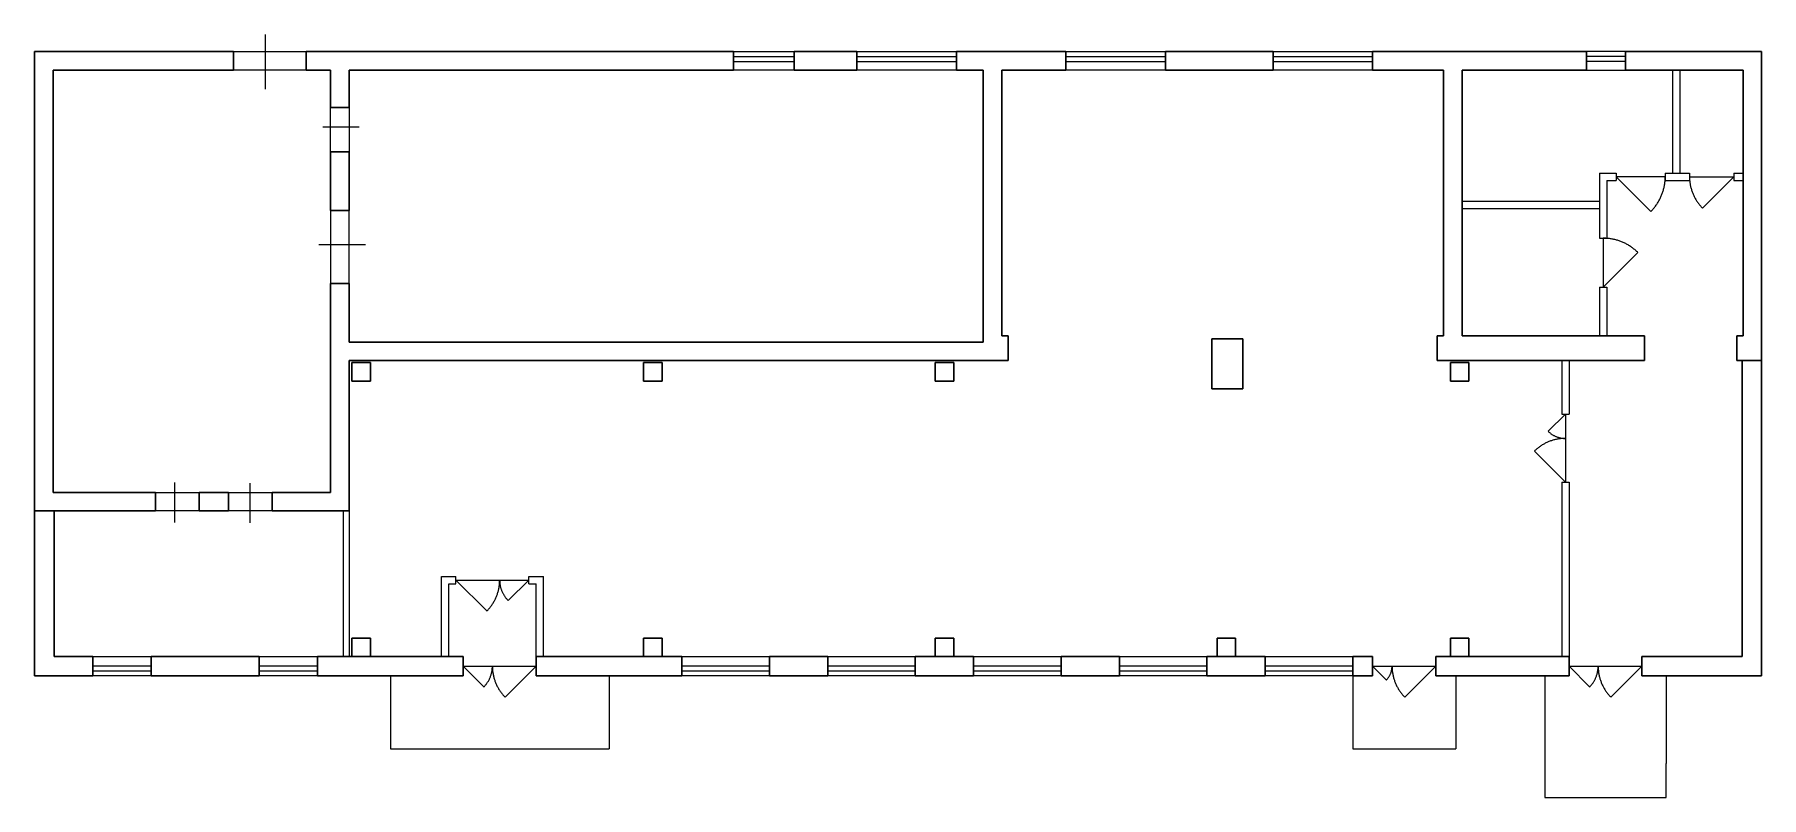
# Model space of a CAD drawing. Header units: metres. Extents: x 3.7 to 39.2, y 10.8 to 26.5.
import ezdxf

# ---------------------------------------------------------------- set-up
doc = ezdxf.new("R2010")
doc.units = ezdxf.units.M
doc.header["$MEASUREMENT"] = 0

msp = doc.modelspace()

# ---------------------------------------------------------------- linework, layer by layer
at = {"linetype": 'Continuous', "lineweight": 0}
for p, q in [((8.45, 26.462), (8.45, 25.338)), ((7.796, 26.11), (9.296, 26.11)), ((18.086, 26.01), (19.336, 26.01)), ((20.623, 26.01), (22.673, 26.01)), ((24.926, 26.01), (26.976, 26.01)), ((29.186, 26.01), (31.236, 26.01)), ((36.436, 26.01), (35.636, 26.01)), ((9.296, 25.73), (7.796, 25.73)), ((18.086, 25.91), (19.336, 25.91)), ((20.623, 25.91), (22.673, 25.91)), ((24.926, 25.91), (26.976, 25.91)), ((29.186, 25.91), (31.236, 25.91)), ((36.436, 25.91), (35.636, 25.91)), ((9.796, 24.049), (9.796, 24.959)), ((10.176, 24.959), (10.176, 23.999)), ((9.636, 24.565), (10.382, 24.565)), ((37.256, 23.535), (36.246, 23.535)), ((36.246, 23.535), (36.96, 22.821)), ((37.251, 23.443), (37.253, 23.461)), ((37.253, 23.461), (37.254, 23.48)), ((37.254, 23.48), (37.255, 23.498)), ((37.255, 23.517), (37.256, 23.535)), ((37.255, 23.498), (37.255, 23.517)), ((37.756, 23.535), (38.666, 23.535)), ((37.756, 23.535), (37.756, 23.518)), ((37.756, 23.518), (37.756, 23.5)), ((37.756, 23.5), (37.757, 23.483)), ((37.757, 23.483), (37.758, 23.465)), ((37.758, 23.465), (37.76, 23.448)), ((38.666, 23.535), (38.022, 22.891)), ((37.152, 23.09), (37.16, 23.106)), ((37.16, 23.106), (37.168, 23.123)), ((37.168, 23.123), (37.175, 23.14)), ((37.175, 23.14), (37.182, 23.157)), ((37.182, 23.157), (37.189, 23.174)), ((37.189, 23.174), (37.195, 23.191)), ((37.195, 23.191), (37.201, 23.209)), ((37.201, 23.209), (37.207, 23.226)), ((37.207, 23.226), (37.213, 23.244)), ((37.213, 23.244), (37.218, 23.262)), ((37.218, 23.262), (37.223, 23.279)), ((37.223, 23.279), (37.227, 23.297)), ((37.227, 23.297), (37.231, 23.315)), ((37.231, 23.315), (37.235, 23.333)), ((37.235, 23.333), (37.239, 23.351)), ((37.239, 23.351), (37.242, 23.37)), ((37.242, 23.37), (37.245, 23.388)), ((37.245, 23.388), (37.247, 23.406)), ((37.247, 23.406), (37.249, 23.424)), ((37.249, 23.424), (37.251, 23.443)), ((37.76, 23.448), (37.762, 23.431)), ((37.762, 23.431), (37.764, 23.413)), ((37.764, 23.413), (37.766, 23.396)), ((37.766, 23.396), (37.769, 23.379)), ((37.769, 23.379), (37.772, 23.362)), ((37.772, 23.362), (37.776, 23.345)), ((37.776, 23.345), (37.779, 23.328)), ((37.779, 23.328), (37.784, 23.311)), ((37.784, 23.311), (37.788, 23.294)), ((37.788, 23.294), (37.793, 23.277)), ((37.793, 23.277), (37.798, 23.26)), ((37.798, 23.26), (37.803, 23.244)), ((37.803, 23.244), (37.809, 23.227)), ((37.809, 23.227), (37.815, 23.211)), ((37.815, 23.211), (37.822, 23.195)), ((37.822, 23.195), (37.828, 23.179)), ((37.828, 23.179), (37.835, 23.163)), ((37.835, 23.163), (37.842, 23.147)), ((37.842, 23.147), (37.85, 23.131)), ((37.85, 23.131), (37.858, 23.116)), ((37.858, 23.116), (37.866, 23.1)), ((37.866, 23.1), (37.875, 23.085)), ((9.796, 22.84), (9.796, 21.34)), ((10.176, 21.34), (10.176, 22.84)), ((36.96, 22.821), (36.973, 22.834)), ((36.973, 22.834), (36.985, 22.847)), ((36.985, 22.847), (36.998, 22.861)), ((36.998, 22.861), (37.01, 22.875)), ((37.01, 22.875), (37.022, 22.889)), ((37.022, 22.889), (37.034, 22.903)), ((37.034, 22.903), (37.045, 22.918)), ((37.045, 22.918), (37.056, 22.932)), ((37.056, 22.932), (37.067, 22.947)), ((37.067, 22.947), (37.078, 22.962)), ((37.078, 22.962), (37.088, 22.978)), ((37.088, 22.978), (37.098, 22.993)), ((37.098, 22.993), (37.108, 23.009)), ((37.108, 23.009), (37.117, 23.025)), ((37.117, 23.025), (37.126, 23.041)), ((37.126, 23.041), (37.135, 23.057)), ((37.135, 23.057), (37.144, 23.073)), ((37.144, 23.073), (37.152, 23.09)), ((37.875, 23.085), (37.883, 23.07)), ((37.883, 23.07), (37.892, 23.055)), ((37.892, 23.055), (37.902, 23.04)), ((37.902, 23.04), (37.911, 23.026)), ((37.911, 23.026), (37.921, 23.011)), ((37.921, 23.011), (37.931, 22.997)), ((37.931, 22.997), (37.942, 22.983)), ((37.942, 22.983), (37.953, 22.97)), ((37.953, 22.97), (37.963, 22.956)), ((37.963, 22.956), (37.975, 22.943)), ((37.975, 22.943), (37.986, 22.93)), ((37.986, 22.93), (37.998, 22.917)), ((37.998, 22.917), (38.01, 22.904)), ((38.01, 22.904), (38.022, 22.891)), ((9.558, 22.144), (10.515, 22.144)), ((35.981, 22.27), (35.981, 21.26)), ((35.999, 22.27), (35.981, 22.27)), ((36.017, 22.269), (35.999, 22.27)), ((36.036, 22.268), (36.017, 22.269)), ((36.054, 22.267), (36.036, 22.268)), ((36.073, 22.266), (36.054, 22.267)), ((36.091, 22.264), (36.073, 22.266)), ((36.109, 22.262), (36.091, 22.264)), ((36.128, 22.259), (36.109, 22.262)), ((36.146, 22.256), (36.128, 22.259)), ((36.164, 22.253), (36.146, 22.256)), ((36.182, 22.25), (36.164, 22.253)), ((36.2, 22.246), (36.182, 22.25)), ((36.218, 22.242), (36.2, 22.246)), ((36.236, 22.237), (36.218, 22.242)), ((36.254, 22.232), (36.236, 22.237)), ((36.272, 22.227), (36.254, 22.232)), ((36.289, 22.222), (36.272, 22.227)), ((36.307, 22.216), (36.289, 22.222)), ((36.324, 22.21), (36.307, 22.216)), ((36.341, 22.203), (36.324, 22.21)), ((36.359, 22.197), (36.341, 22.203)), ((36.376, 22.189), (36.359, 22.197)), ((36.392, 22.182), (36.376, 22.189)), ((36.409, 22.174), (36.392, 22.182)), ((36.426, 22.166), (36.409, 22.174)), ((36.442, 22.158), (36.426, 22.166)), ((36.459, 22.15), (36.442, 22.158)), ((36.475, 22.141), (36.459, 22.15)), ((36.491, 22.132), (36.475, 22.141)), ((36.507, 22.122), (36.491, 22.132)), ((36.522, 22.112), (36.507, 22.122)), ((36.538, 22.102), (36.522, 22.112)), ((36.553, 22.092), (36.538, 22.102)), ((36.568, 22.081), (36.553, 22.092)), ((36.583, 22.071), (36.568, 22.081)), ((36.598, 22.059), (36.583, 22.071)), ((36.612, 22.048), (36.598, 22.059)), ((36.627, 22.036), (36.612, 22.048)), ((36.641, 22.024), (36.627, 22.036)), ((36.695, 21.974), (35.981, 21.26)), ((36.655, 22.012), (36.641, 22.024)), ((36.668, 22), (36.655, 22.012)), ((36.682, 21.987), (36.668, 22)), ((36.695, 21.974), (36.682, 21.987)), ((35.201, 18.65), (34.847, 18.296)), ((35.201, 18.65), (35.201, 17.25)), ((34.847, 18.296), (34.856, 18.288)), ((34.856, 18.288), (34.865, 18.279)), ((34.865, 18.279), (34.875, 18.271)), ((34.875, 18.271), (34.885, 18.262)), ((34.885, 18.262), (34.894, 18.255)), ((34.894, 18.255), (34.905, 18.247)), ((34.905, 18.247), (34.915, 18.24)), ((34.915, 18.24), (34.925, 18.232)), ((34.925, 18.232), (34.936, 18.226)), ((34.936, 18.226), (34.947, 18.219)), ((34.947, 18.219), (34.958, 18.213)), ((34.958, 18.213), (34.969, 18.207)), ((34.979, 18.122), (34.962, 18.118)), ((34.969, 18.207), (34.98, 18.201)), ((34.995, 18.126), (34.979, 18.122)), ((34.98, 18.201), (34.992, 18.196)), ((34.992, 18.196), (35.003, 18.19)), ((35.012, 18.13), (34.995, 18.126)), ((35.003, 18.19), (35.015, 18.186)), ((35.029, 18.133), (35.012, 18.13)), ((35.015, 18.186), (35.027, 18.181)), ((35.027, 18.181), (35.039, 18.177)), ((35.046, 18.137), (35.029, 18.133)), ((35.039, 18.177), (35.051, 18.173)), ((35.063, 18.139), (35.046, 18.137)), ((35.051, 18.173), (35.063, 18.169)), ((35.063, 18.169), (35.075, 18.166)), ((35.08, 18.142), (35.063, 18.139)), ((35.075, 18.166), (35.088, 18.163)), ((35.097, 18.144), (35.08, 18.142)), ((35.088, 18.163), (35.1, 18.16)), ((35.114, 18.146), (35.097, 18.144)), ((35.1, 18.16), (35.112, 18.158)), ((35.112, 18.158), (35.125, 18.156)), ((35.132, 18.147), (35.114, 18.146)), ((35.125, 18.156), (35.137, 18.154)), ((35.149, 18.148), (35.132, 18.147)), ((35.137, 18.154), (35.15, 18.153)), ((35.166, 18.149), (35.149, 18.148)), ((35.15, 18.153), (35.163, 18.151)), ((35.163, 18.151), (35.175, 18.151)), ((35.183, 18.15), (35.166, 18.149)), ((35.175, 18.151), (35.188, 18.15)), ((35.201, 18.15), (35.183, 18.15)), ((35.188, 18.15), (35.201, 18.15)), ((34.576, 17.898), (34.564, 17.886)), ((34.564, 17.886), (35.201, 17.25)), ((34.589, 17.91), (34.576, 17.898)), ((34.602, 17.922), (34.589, 17.91)), ((34.615, 17.933), (34.602, 17.922)), ((34.628, 17.944), (34.615, 17.933)), ((34.641, 17.955), (34.628, 17.944)), ((34.655, 17.966), (34.641, 17.955)), ((34.669, 17.976), (34.655, 17.966)), ((34.683, 17.986), (34.669, 17.976)), ((34.697, 17.996), (34.683, 17.986)), ((34.711, 18.005), (34.697, 17.996)), ((34.726, 18.015), (34.711, 18.005)), ((34.741, 18.024), (34.726, 18.015)), ((34.756, 18.032), (34.741, 18.024)), ((34.771, 18.041), (34.756, 18.032)), ((34.786, 18.049), (34.771, 18.041)), ((34.801, 18.056), (34.786, 18.049)), ((34.817, 18.064), (34.801, 18.056)), ((34.832, 18.071), (34.817, 18.064)), ((34.848, 18.078), (34.832, 18.071)), ((34.864, 18.085), (34.848, 18.078)), ((34.88, 18.091), (34.864, 18.085)), ((34.896, 18.097), (34.88, 18.091)), ((34.913, 18.103), (34.896, 18.097)), ((34.929, 18.108), (34.913, 18.103)), ((34.945, 18.113), (34.929, 18.108)), ((34.962, 18.118), (34.945, 18.113)), ((6.584, 17.239), (6.584, 16.421)), ((8.135, 17.232), (8.135, 16.414)), ((6.196, 17.04), (7.096, 17.04)), ((7.696, 17.04), (8.596, 17.04)), ((7.096, 16.66), (6.196, 16.66)), ((8.596, 16.66), (7.696, 16.66)), ((12.376, 15.235), (13.876, 15.235)), ((12.376, 15.235), (13.012, 14.599)), ((13.217, 14.915), (13.223, 14.931)), ((13.223, 14.931), (13.228, 14.947)), ((13.228, 14.947), (13.234, 14.963)), ((13.234, 14.963), (13.239, 14.98)), ((13.239, 14.98), (13.243, 14.996)), ((13.243, 14.996), (13.248, 15.013)), ((13.248, 15.013), (13.252, 15.03)), ((13.252, 15.03), (13.256, 15.047)), ((13.256, 15.047), (13.259, 15.064)), ((13.259, 15.064), (13.262, 15.081)), ((13.262, 15.081), (13.265, 15.098)), ((13.265, 15.098), (13.267, 15.115)), ((13.267, 15.115), (13.27, 15.132)), ((13.27, 15.132), (13.271, 15.149)), ((13.271, 15.149), (13.273, 15.166)), ((13.273, 15.166), (13.274, 15.183)), ((13.274, 15.183), (13.275, 15.2)), ((13.275, 15.218), (13.276, 15.235)), ((13.275, 15.2), (13.275, 15.218)), ((13.276, 15.235), (13.276, 15.221)), ((13.276, 15.221), (13.276, 15.207)), ((13.276, 15.207), (13.277, 15.193)), ((13.277, 15.193), (13.278, 15.18)), ((13.278, 15.18), (13.28, 15.166)), ((13.28, 15.166), (13.281, 15.152)), ((13.281, 15.152), (13.283, 15.138)), ((13.283, 15.138), (13.286, 15.125)), ((13.286, 15.125), (13.288, 15.111)), ((13.288, 15.111), (13.291, 15.098)), ((13.291, 15.098), (13.295, 15.084)), ((13.295, 15.084), (13.298, 15.071)), ((13.298, 15.071), (13.302, 15.057)), ((13.302, 15.057), (13.307, 15.044)), ((13.307, 15.044), (13.311, 15.031)), ((13.311, 15.031), (13.316, 15.018)), ((13.316, 15.018), (13.321, 15.005)), ((13.321, 15.005), (13.327, 14.993)), ((13.327, 14.993), (13.332, 14.98)), ((13.332, 14.98), (13.338, 14.968)), ((13.338, 14.968), (13.345, 14.955)), ((13.345, 14.955), (13.351, 14.943)), ((13.351, 14.943), (13.358, 14.931)), ((13.358, 14.931), (13.365, 14.919)), ((13.876, 15.235), (13.451, 14.811)), ((13.012, 14.599), (13.024, 14.611)), ((13.024, 14.611), (13.036, 14.623)), ((13.036, 14.623), (13.047, 14.636)), ((13.047, 14.636), (13.059, 14.649)), ((13.059, 14.649), (13.07, 14.662)), ((13.07, 14.662), (13.081, 14.676)), ((13.081, 14.676), (13.091, 14.689)), ((13.091, 14.689), (13.102, 14.703)), ((13.102, 14.703), (13.112, 14.717)), ((13.112, 14.717), (13.121, 14.731)), ((13.121, 14.731), (13.131, 14.746)), ((13.131, 14.746), (13.14, 14.76)), ((13.14, 14.76), (13.149, 14.775)), ((13.149, 14.775), (13.158, 14.79)), ((13.158, 14.79), (13.166, 14.805)), ((13.166, 14.805), (13.174, 14.82)), ((13.174, 14.82), (13.182, 14.836)), ((13.182, 14.836), (13.19, 14.851)), ((13.19, 14.851), (13.197, 14.867)), ((13.197, 14.867), (13.204, 14.883)), ((13.204, 14.883), (13.21, 14.899)), ((13.21, 14.899), (13.217, 14.915)), ((13.365, 14.919), (13.373, 14.907)), ((13.373, 14.907), (13.381, 14.896)), ((13.381, 14.896), (13.389, 14.885)), ((13.389, 14.885), (13.397, 14.873)), ((13.397, 14.873), (13.405, 14.862)), ((13.405, 14.862), (13.414, 14.852)), ((13.414, 14.852), (13.423, 14.841)), ((13.423, 14.841), (13.432, 14.831)), ((13.432, 14.831), (13.442, 14.821)), ((13.442, 14.821), (13.451, 14.811)), ((6.106, 13.46), (4.906, 13.46)), ((6.106, 13.36), (4.906, 13.36)), ((9.526, 13.46), (8.326, 13.46)), ((9.526, 13.36), (8.326, 13.36)), ((11.026, 13.26), (11.026, 11.76)), ((12.526, 13.46), (14.026, 13.46)), ((12.526, 13.46), (12.95, 13.036)), ((13.036, 13.144), (13.043, 13.156)), ((13.043, 13.156), (13.05, 13.168)), ((13.05, 13.168), (13.056, 13.18)), ((13.056, 13.18), (13.063, 13.193)), ((13.063, 13.193), (13.069, 13.205)), ((13.069, 13.205), (13.074, 13.218)), ((13.074, 13.218), (13.08, 13.23)), ((13.08, 13.23), (13.085, 13.243)), ((13.085, 13.243), (13.09, 13.256)), ((13.09, 13.256), (13.094, 13.269)), ((13.094, 13.269), (13.099, 13.282)), ((13.099, 13.282), (13.103, 13.296)), ((13.103, 13.296), (13.106, 13.309)), ((13.106, 13.309), (13.11, 13.323)), ((13.11, 13.323), (13.113, 13.336)), ((13.113, 13.336), (13.115, 13.35)), ((13.115, 13.35), (13.118, 13.363)), ((13.118, 13.363), (13.12, 13.377)), ((13.12, 13.377), (13.122, 13.391)), ((13.122, 13.391), (13.123, 13.405)), ((13.123, 13.405), (13.124, 13.418)), ((13.124, 13.418), (13.125, 13.432)), ((13.125, 13.446), (13.126, 13.46)), ((13.125, 13.432), (13.125, 13.446)), ((13.126, 13.46), (13.126, 13.443)), ((13.126, 13.443), (13.126, 13.425)), ((13.126, 13.425), (13.127, 13.408)), ((13.127, 13.408), (13.128, 13.391)), ((13.128, 13.391), (13.13, 13.374)), ((13.13, 13.374), (13.131, 13.357)), ((13.131, 13.357), (13.134, 13.34)), ((13.134, 13.34), (13.136, 13.323)), ((13.136, 13.323), (13.139, 13.306)), ((13.139, 13.306), (13.142, 13.289)), ((13.142, 13.289), (13.145, 13.272)), ((13.145, 13.272), (13.149, 13.255)), ((13.149, 13.255), (13.153, 13.238)), ((13.153, 13.238), (13.158, 13.221)), ((13.158, 13.221), (13.162, 13.205)), ((13.162, 13.205), (13.167, 13.188)), ((13.167, 13.188), (13.173, 13.172)), ((13.173, 13.172), (13.179, 13.156)), ((13.179, 13.156), (13.185, 13.14)), ((14.026, 13.46), (13.389, 12.824)), ((15.526, 13.26), (15.526, 11.76)), ((18.826, 13.46), (17.026, 13.46)), ((18.826, 13.36), (17.026, 13.36)), ((21.826, 13.46), (20.026, 13.46)), ((21.826, 13.36), (20.026, 13.36)), ((24.826, 13.46), (23.026, 13.46)), ((24.826, 13.36), (23.026, 13.36)), ((27.826, 13.46), (26.026, 13.46)), ((27.826, 13.36), (26.026, 13.36)), ((30.826, 13.46), (29.026, 13.46)), ((30.826, 13.36), (29.026, 13.36)), ((30.826, 13.26), (30.826, 11.76)), ((31.236, 13.46), (32.536, 13.46)), ((31.236, 13.46), (31.518, 13.177)), ((31.518, 13.177), (31.526, 13.185)), ((31.526, 13.185), (31.534, 13.194)), ((31.534, 13.194), (31.542, 13.203)), ((31.542, 13.203), (31.549, 13.212)), ((31.549, 13.212), (31.556, 13.221)), ((31.556, 13.221), (31.563, 13.231)), ((31.563, 13.231), (31.57, 13.24)), ((31.57, 13.24), (31.576, 13.25)), ((31.576, 13.25), (31.582, 13.26)), ((31.582, 13.26), (31.588, 13.27)), ((31.588, 13.27), (31.593, 13.28)), ((31.593, 13.28), (31.598, 13.291)), ((31.598, 13.291), (31.603, 13.302)), ((31.603, 13.302), (31.607, 13.312)), ((31.607, 13.312), (31.611, 13.323)), ((31.611, 13.323), (31.615, 13.334)), ((31.615, 13.334), (31.619, 13.345)), ((31.619, 13.345), (31.622, 13.356)), ((31.622, 13.356), (31.625, 13.368)), ((31.625, 13.368), (31.627, 13.379)), ((31.627, 13.379), (31.629, 13.39)), ((31.629, 13.39), (31.631, 13.402)), ((31.631, 13.402), (31.633, 13.414)), ((31.633, 13.414), (31.634, 13.425)), ((31.634, 13.425), (31.635, 13.437)), ((31.635, 13.448), (31.636, 13.46)), ((31.635, 13.437), (31.635, 13.448)), ((31.636, 13.46), (31.636, 13.443)), ((31.636, 13.443), (31.636, 13.425)), ((31.636, 13.425), (31.637, 13.408)), ((31.637, 13.408), (31.638, 13.391)), ((31.638, 13.391), (31.64, 13.374)), ((31.64, 13.374), (31.641, 13.357)), ((31.641, 13.357), (31.644, 13.34)), ((31.644, 13.34), (31.646, 13.323)), ((31.646, 13.323), (31.649, 13.306)), ((31.649, 13.306), (31.652, 13.289)), ((31.652, 13.289), (31.655, 13.272)), ((31.655, 13.272), (31.659, 13.255)), ((31.659, 13.255), (31.663, 13.238)), ((31.663, 13.238), (31.668, 13.221)), ((31.668, 13.221), (31.672, 13.205)), ((31.672, 13.205), (31.677, 13.188)), ((31.677, 13.188), (31.683, 13.172)), ((31.683, 13.172), (31.689, 13.156)), ((31.689, 13.156), (31.695, 13.14)), ((32.536, 13.46), (31.899, 12.824)), ((32.946, 13.26), (32.946, 11.76)), ((34.776, 13.26), (34.776, 11.46)), ((35.276, 13.46), (36.776, 13.46)), ((35.276, 13.46), (35.7, 13.036)), ((35.786, 13.144), (35.793, 13.156)), ((35.793, 13.156), (35.8, 13.168)), ((35.8, 13.168), (35.806, 13.18)), ((35.806, 13.18), (35.813, 13.193)), ((35.813, 13.193), (35.819, 13.205)), ((35.819, 13.205), (35.824, 13.218)), ((35.824, 13.218), (35.83, 13.23)), ((35.83, 13.23), (35.835, 13.243)), ((35.835, 13.243), (35.84, 13.256)), ((35.84, 13.256), (35.844, 13.269)), ((35.844, 13.269), (35.849, 13.282)), ((35.849, 13.282), (35.853, 13.296)), ((35.853, 13.296), (35.856, 13.309)), ((35.856, 13.309), (35.86, 13.323)), ((35.86, 13.323), (35.863, 13.336)), ((35.863, 13.336), (35.865, 13.35)), ((35.865, 13.35), (35.868, 13.363)), ((35.868, 13.363), (35.87, 13.377)), ((35.87, 13.377), (35.872, 13.391)), ((35.872, 13.391), (35.873, 13.405)), ((35.873, 13.405), (35.874, 13.418)), ((35.874, 13.418), (35.875, 13.432)), ((35.875, 13.446), (35.876, 13.46)), ((35.875, 13.432), (35.875, 13.446)), ((35.876, 13.46), (35.876, 13.443)), ((35.876, 13.443), (35.876, 13.425)), ((35.876, 13.425), (35.877, 13.408)), ((35.877, 13.408), (35.878, 13.391)), ((35.878, 13.391), (35.88, 13.374)), ((35.88, 13.374), (35.881, 13.357)), ((35.881, 13.357), (35.884, 13.34)), ((35.884, 13.34), (35.886, 13.323)), ((35.886, 13.323), (35.889, 13.306)), ((35.889, 13.306), (35.892, 13.289)), ((35.892, 13.289), (35.895, 13.272)), ((35.895, 13.272), (35.899, 13.255)), ((35.899, 13.255), (35.903, 13.238)), ((35.903, 13.238), (35.908, 13.221)), ((35.908, 13.221), (35.912, 13.205)), ((35.912, 13.205), (35.917, 13.188)), ((35.917, 13.188), (35.923, 13.172)), ((35.923, 13.172), (35.929, 13.156)), ((35.929, 13.156), (35.935, 13.14)), ((36.776, 13.46), (36.139, 12.824)), ((37.276, 13.26), (37.276, 11.46)), ((12.95, 13.036), (12.96, 13.046)), ((12.96, 13.046), (12.969, 13.056)), ((12.969, 13.056), (12.978, 13.066)), ((12.978, 13.066), (12.987, 13.077)), ((12.987, 13.077), (12.996, 13.087)), ((12.996, 13.087), (13.004, 13.098)), ((13.004, 13.098), (13.013, 13.11)), ((13.013, 13.11), (13.021, 13.121)), ((13.021, 13.121), (13.028, 13.132)), ((13.028, 13.132), (13.036, 13.144)), ((13.185, 13.14), (13.191, 13.124)), ((13.191, 13.124), (13.197, 13.108)), ((13.197, 13.108), (13.204, 13.092)), ((13.204, 13.092), (13.211, 13.076)), ((13.211, 13.076), (13.219, 13.061)), ((13.219, 13.061), (13.227, 13.045)), ((13.227, 13.045), (13.235, 13.03)), ((13.235, 13.03), (13.243, 13.015)), ((13.243, 13.015), (13.252, 13)), ((13.252, 13), (13.261, 12.985)), ((13.261, 12.985), (13.27, 12.971)), ((13.27, 12.971), (13.28, 12.956)), ((13.28, 12.956), (13.289, 12.942)), ((13.289, 12.942), (13.299, 12.928)), ((13.299, 12.928), (13.31, 12.914)), ((13.31, 12.914), (13.32, 12.901)), ((13.32, 12.901), (13.331, 12.887)), ((13.331, 12.887), (13.342, 12.874)), ((13.342, 12.874), (13.354, 12.861)), ((13.354, 12.861), (13.365, 12.848)), ((13.365, 12.848), (13.377, 12.836)), ((13.377, 12.836), (13.389, 12.824)), ((31.695, 13.14), (31.701, 13.124)), ((31.701, 13.124), (31.707, 13.108)), ((31.707, 13.108), (31.714, 13.092)), ((31.714, 13.092), (31.721, 13.076)), ((31.721, 13.076), (31.729, 13.061)), ((31.729, 13.061), (31.737, 13.045)), ((31.737, 13.045), (31.745, 13.03)), ((31.745, 13.03), (31.753, 13.015)), ((31.753, 13.015), (31.762, 13)), ((31.762, 13), (31.771, 12.985)), ((31.771, 12.985), (31.78, 12.971)), ((31.78, 12.971), (31.79, 12.956)), ((31.79, 12.956), (31.799, 12.942)), ((31.799, 12.942), (31.809, 12.928)), ((31.809, 12.928), (31.82, 12.914)), ((31.82, 12.914), (31.83, 12.901)), ((31.83, 12.901), (31.841, 12.887)), ((31.841, 12.887), (31.852, 12.874)), ((31.852, 12.874), (31.864, 12.861)), ((31.864, 12.861), (31.875, 12.848)), ((31.875, 12.848), (31.887, 12.836)), ((31.887, 12.836), (31.899, 12.824)), ((35.7, 13.036), (35.71, 13.046)), ((35.71, 13.046), (35.719, 13.056)), ((35.719, 13.056), (35.728, 13.066)), ((35.728, 13.066), (35.737, 13.077)), ((35.737, 13.077), (35.746, 13.087)), ((35.746, 13.087), (35.754, 13.098)), ((35.754, 13.098), (35.763, 13.11)), ((35.763, 13.11), (35.771, 13.121)), ((35.771, 13.121), (35.778, 13.132)), ((35.778, 13.132), (35.786, 13.144)), ((35.935, 13.14), (35.941, 13.124)), ((35.941, 13.124), (35.947, 13.108)), ((35.947, 13.108), (35.954, 13.092)), ((35.954, 13.092), (35.961, 13.076)), ((35.961, 13.076), (35.969, 13.061)), ((35.969, 13.061), (35.977, 13.045)), ((35.977, 13.045), (35.985, 13.03)), ((35.985, 13.03), (35.993, 13.015)), ((35.993, 13.015), (36.002, 13)), ((36.002, 13), (36.011, 12.985)), ((36.011, 12.985), (36.02, 12.971)), ((36.02, 12.971), (36.03, 12.956)), ((36.03, 12.956), (36.039, 12.942)), ((36.039, 12.942), (36.049, 12.928)), ((36.049, 12.928), (36.06, 12.914)), ((36.06, 12.914), (36.07, 12.901)), ((36.07, 12.901), (36.081, 12.887)), ((36.081, 12.887), (36.092, 12.874)), ((36.092, 12.874), (36.104, 12.861)), ((36.104, 12.861), (36.115, 12.848)), ((36.115, 12.848), (36.127, 12.836)), ((36.127, 12.836), (36.139, 12.824)), ((11.026, 11.76), (15.526, 11.76)), ((30.826, 11.76), (32.946, 11.76)), ((34.776, 11.46), (34.776, 10.76)), ((37.276, 10.76), (37.276, 11.46)), ((34.776, 10.76), (37.276, 10.76))]:
    msp.add_line(p, q, dxfattribs=at)
at = {"linetype": 'Continuous', "lineweight": 30}
for p, q in [((3.706, 26.11), (7.796, 26.11)), ((3.706, 26.11), (3.706, 16.66)), ((7.796, 26.11), (7.796, 25.73)), ((9.296, 26.11), (9.296, 25.73)), ((9.296, 26.11), (18.086, 26.11)), ((18.086, 26.11), (18.086, 25.73)), ((19.336, 26.11), (19.336, 25.73)), ((19.336, 26.11), (20.623, 26.11)), ((20.623, 26.11), (20.623, 25.73)), ((22.676, 26.11), (22.676, 25.73)), ((22.676, 26.11), (24.926, 26.11)), ((24.926, 26.11), (24.926, 25.73)), ((26.976, 26.11), (26.976, 25.73)), ((26.976, 26.11), (29.186, 26.11)), ((29.186, 26.11), (29.186, 25.73)), ((31.236, 26.11), (31.236, 25.73)), ((31.236, 26.11), (35.636, 26.11)), ((35.636, 26.11), (35.636, 25.73)), ((36.436, 26.11), (36.436, 25.73)), ((36.436, 26.11), (39.236, 26.11)), ((39.236, 26.11), (39.236, 19.75)), ((4.086, 25.73), (7.796, 25.73)), ((4.086, 25.73), (4.086, 17.04)), ((9.296, 25.73), (9.796, 25.73)), ((9.796, 25.73), (9.796, 24.959)), ((10.176, 25.73), (10.176, 24.959)), ((10.176, 25.73), (18.086, 25.73)), ((19.336, 25.73), (20.623, 25.73)), ((22.676, 25.73), (23.226, 25.73)), ((23.226, 25.73), (23.226, 20.13)), ((23.606, 25.73), (23.606, 20.26)), ((23.606, 25.73), (24.926, 25.73)), ((26.976, 25.73), (29.186, 25.73)), ((31.236, 25.73), (32.696, 25.73)), ((32.696, 25.73), (32.696, 20.26)), ((33.076, 25.73), (33.076, 20.26)), ((33.076, 25.73), (35.636, 25.73)), ((36.436, 25.73), (38.856, 25.73)), ((38.856, 25.73), (38.856, 20.26)), ((9.796, 24.959), (10.176, 24.959)), ((9.796, 24.049), (10.176, 24.049)), ((9.796, 24.049), (9.796, 22.84)), ((10.176, 24.049), (10.176, 22.84)), ((9.796, 22.84), (10.176, 22.84)), ((9.796, 21.34), (10.176, 21.34)), ((9.796, 21.34), (9.796, 17.04)), ((10.176, 21.34), (10.176, 20.13)), ((23.736, 20.26), (23.606, 20.26)), ((23.736, 20.26), (23.736, 19.75)), ((32.566, 20.26), (32.566, 19.75)), ((32.696, 20.26), (32.566, 20.26)), ((33.076, 20.26), (35.766, 20.26)), ((35.766, 20.26), (36.826, 20.26)), ((36.826, 20.26), (36.826, 19.75)), ((38.726, 20.26), (38.726, 19.75)), ((38.726, 20.26), (38.856, 20.26)), ((10.176, 20.13), (22.026, 20.13)), ((22.026, 20.13), (23.226, 20.13)), ((27.926, 20.2), (27.926, 19.17)), ((27.926, 20.2), (28.566, 20.2)), ((28.566, 20.2), (28.566, 19.17)), ((10.176, 19.75), (11.176, 19.75)), ((10.176, 19.75), (10.176, 16.66)), ((10.616, 19.71), (10.236, 19.71)), ((10.236, 19.71), (10.236, 19.33)), ((10.616, 19.33), (10.616, 19.71)), ((11.176, 19.75), (23.736, 19.75)), ((16.616, 19.71), (16.236, 19.71)), ((16.236, 19.71), (16.236, 19.33)), ((16.616, 19.33), (16.616, 19.71)), ((22.616, 19.71), (22.236, 19.71)), ((22.236, 19.71), (22.236, 19.33)), ((22.616, 19.33), (22.616, 19.71)), ((32.566, 19.75), (35.766, 19.75)), ((33.216, 19.71), (32.836, 19.71)), ((32.836, 19.71), (32.836, 19.33)), ((33.216, 19.33), (33.216, 19.71)), ((35.766, 19.75), (36.826, 19.75)), ((38.726, 19.75), (39.236, 19.75)), ((38.836, 19.75), (38.836, 13.66)), ((39.236, 19.75), (39.236, 13.26)), ((10.236, 19.33), (10.616, 19.33)), ((16.236, 19.33), (16.616, 19.33)), ((22.236, 19.33), (22.616, 19.33)), ((32.836, 19.33), (33.216, 19.33)), ((27.926, 19.17), (28.566, 19.17)), ((4.086, 17.04), (6.196, 17.04)), ((6.196, 17.04), (6.196, 16.66)), ((7.096, 17.04), (7.096, 16.66)), ((7.096, 17.04), (7.696, 17.04)), ((7.696, 17.04), (7.696, 16.66)), ((8.596, 17.04), (8.596, 16.66)), ((8.596, 17.04), (9.796, 17.04)), ((3.706, 16.66), (6.196, 16.66)), ((3.706, 16.66), (3.706, 13.26)), ((4.106, 16.66), (4.106, 13.66)), ((7.096, 16.66), (7.696, 16.66)), ((8.596, 16.66), (10.176, 16.66)), ((10.616, 14.04), (10.236, 14.04)), ((10.236, 14.04), (10.236, 13.66)), ((10.616, 13.66), (10.616, 14.04)), ((16.616, 14.04), (16.236, 14.04)), ((16.236, 14.04), (16.236, 13.66)), ((16.616, 13.66), (16.616, 14.04)), ((22.616, 14.04), (22.236, 14.04)), ((22.236, 14.04), (22.236, 13.66)), ((22.616, 13.66), (22.616, 14.04)), ((28.416, 14.04), (28.036, 14.04)), ((28.036, 14.04), (28.036, 13.66)), ((28.416, 13.66), (28.416, 14.04)), ((33.216, 14.04), (32.836, 14.04)), ((32.836, 14.04), (32.836, 13.66)), ((33.216, 13.66), (33.216, 14.04)), ((4.106, 13.66), (4.906, 13.66)), ((4.906, 13.66), (4.906, 13.26)), ((6.106, 13.66), (6.106, 13.26)), ((6.106, 13.66), (8.326, 13.66)), ((8.326, 13.66), (8.326, 13.26)), ((9.526, 13.66), (9.526, 13.26)), ((9.526, 13.66), (12.526, 13.66)), ((10.236, 13.66), (10.616, 13.66)), ((12.526, 13.66), (12.526, 13.26)), ((14.026, 13.66), (14.026, 13.26)), ((14.026, 13.66), (17.026, 13.66)), ((16.236, 13.66), (16.616, 13.66)), ((17.026, 13.66), (17.026, 13.26)), ((18.826, 13.66), (18.826, 13.26)), ((18.826, 13.66), (20.026, 13.66)), ((20.026, 13.66), (20.026, 13.26)), ((21.826, 13.66), (21.826, 13.26)), ((21.826, 13.66), (23.026, 13.66)), ((22.236, 13.66), (22.616, 13.66)), ((23.026, 13.66), (23.026, 13.26)), ((24.826, 13.66), (24.826, 13.26)), ((24.826, 13.66), (26.026, 13.66)), ((26.026, 13.66), (26.026, 13.26)), ((27.826, 13.66), (27.826, 13.26)), ((27.826, 13.66), (29.026, 13.66)), ((28.036, 13.66), (28.416, 13.66)), ((29.026, 13.66), (29.026, 13.26)), ((30.826, 13.66), (30.826, 13.26)), ((30.826, 13.66), (31.236, 13.66)), ((31.236, 13.26), (31.236, 13.66)), ((32.536, 13.26), (32.536, 13.66)), ((32.536, 13.66), (35.276, 13.66)), ((32.836, 13.66), (33.216, 13.66)), ((35.276, 13.66), (35.276, 13.26)), ((36.776, 13.66), (36.776, 13.26)), ((36.776, 13.66), (38.836, 13.66)), ((3.706, 13.26), (4.906, 13.26)), ((6.106, 13.26), (8.326, 13.26)), ((9.526, 13.26), (12.526, 13.26)), ((14.026, 13.26), (17.026, 13.26)), ((18.826, 13.26), (20.026, 13.26)), ((21.826, 13.26), (23.026, 13.26)), ((24.826, 13.26), (26.026, 13.26)), ((27.826, 13.26), (29.026, 13.26)), ((30.826, 13.26), (31.236, 13.26)), ((32.536, 13.26), (35.276, 13.26)), ((36.776, 13.26), (39.236, 13.26))]:
    msp.add_line(p, q, dxfattribs=at)
at = {"linetype": 'Continuous', "lineweight": 13}
for p, q in [((18.086, 26.11), (19.336, 26.11)), ((20.623, 26.11), (22.673, 26.11)), ((24.926, 26.11), (26.976, 26.11)), ((29.186, 26.11), (31.236, 26.11)), ((36.436, 26.11), (35.636, 26.11)), ((19.336, 25.73), (18.086, 25.73)), ((22.673, 25.73), (20.623, 25.73)), ((26.976, 25.73), (24.926, 25.73)), ((31.236, 25.73), (29.186, 25.73)), ((35.636, 25.73), (36.436, 25.73)), ((37.406, 25.73), (37.406, 23.61)), ((37.556, 25.73), (37.556, 23.61)), ((35.906, 23.61), (36.246, 23.61)), ((35.906, 23.61), (35.906, 22.27)), ((36.056, 23.46), (36.056, 22.27)), ((36.056, 23.46), (36.246, 23.46)), ((36.246, 23.61), (36.246, 23.46)), ((37.256, 23.61), (37.256, 23.46)), ((37.256, 23.61), (37.756, 23.61)), ((37.256, 23.46), (37.756, 23.46)), ((37.756, 23.61), (37.756, 23.46)), ((38.666, 23.61), (38.666, 23.46)), ((38.666, 23.61), (38.856, 23.61)), ((38.666, 23.46), (38.856, 23.46)), ((33.076, 23.03), (35.906, 23.03)), ((33.076, 22.88), (35.906, 22.88)), ((35.906, 22.27), (36.056, 22.27)), ((35.906, 21.26), (36.056, 21.26)), ((35.906, 21.26), (35.906, 20.26)), ((36.056, 21.26), (36.056, 20.26)), ((35.126, 19.75), (35.126, 18.65)), ((35.276, 19.75), (35.276, 18.65)), ((35.126, 18.65), (35.276, 18.65)), ((35.126, 17.25), (35.276, 17.25)), ((35.126, 17.25), (35.126, 13.66)), ((35.276, 17.25), (35.276, 13.66)), ((10.056, 16.66), (10.056, 13.66)), ((10.176, 16.66), (10.176, 13.66)), ((12.076, 13.66), (12.076, 15.31)), ((12.076, 15.31), (12.376, 15.31)), ((12.376, 15.16), (12.376, 15.31)), ((13.876, 15.16), (13.876, 15.31)), ((13.876, 15.31), (14.176, 15.31)), ((14.176, 13.66), (14.176, 15.31)), ((12.226, 15.16), (12.376, 15.16)), ((12.226, 13.66), (12.226, 15.16)), ((13.876, 15.16), (14.026, 15.16)), ((14.026, 13.66), (14.026, 15.16)), ((4.906, 13.66), (6.106, 13.66)), ((8.326, 13.66), (9.526, 13.66)), ((17.026, 13.66), (18.826, 13.66)), ((20.026, 13.66), (21.826, 13.66)), ((23.026, 13.66), (24.826, 13.66)), ((26.026, 13.66), (27.826, 13.66)), ((29.026, 13.66), (30.826, 13.66)), ((6.106, 13.26), (4.906, 13.26)), ((9.526, 13.26), (8.326, 13.26)), ((18.826, 13.26), (17.026, 13.26)), ((21.826, 13.26), (20.026, 13.26)), ((24.826, 13.26), (23.026, 13.26)), ((27.826, 13.26), (26.026, 13.26)), ((30.826, 13.26), (29.026, 13.26))]:
    msp.add_line(p, q, dxfattribs=at)

doc.saveas('drawing.dxf')
